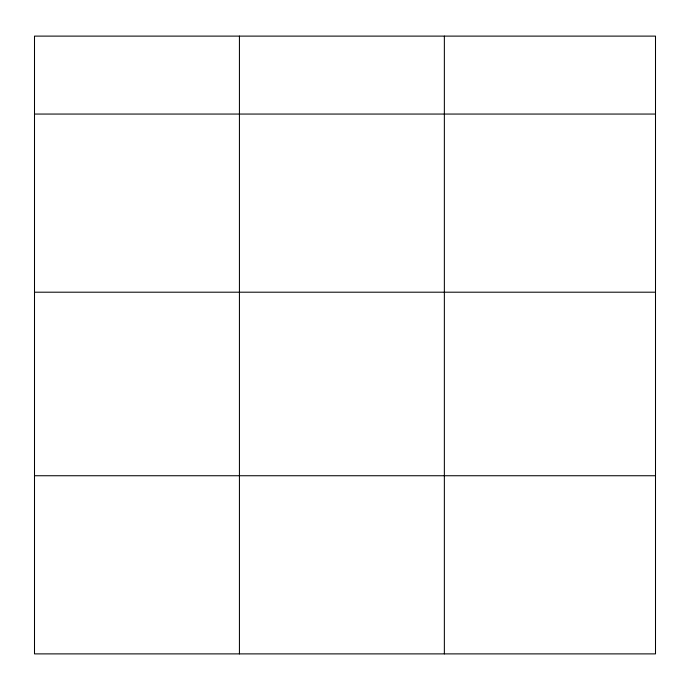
<?xml version="1.0" encoding="UTF-8"?>
<svg xmlns="http://www.w3.org/2000/svg" width="690" height="690" viewBox="0 0 690 690"><rect width="100%" height="100%" fill="white"/><g stroke="black" fill="none" stroke-linecap="round" stroke-linejoin="round"><path stroke-width="1.03" d="M655.5 292.198L655.5 36.113L34.5 36.113L34.5 653.887L655.5 653.887L655.5 292.198L34.5 292.198M34.5 114.057L655.5 114.057M34.5 475.738L655.5 475.738M444.36 36.113L444.36 653.887M239.43 36.113L239.43 653.887"/></g></svg>
